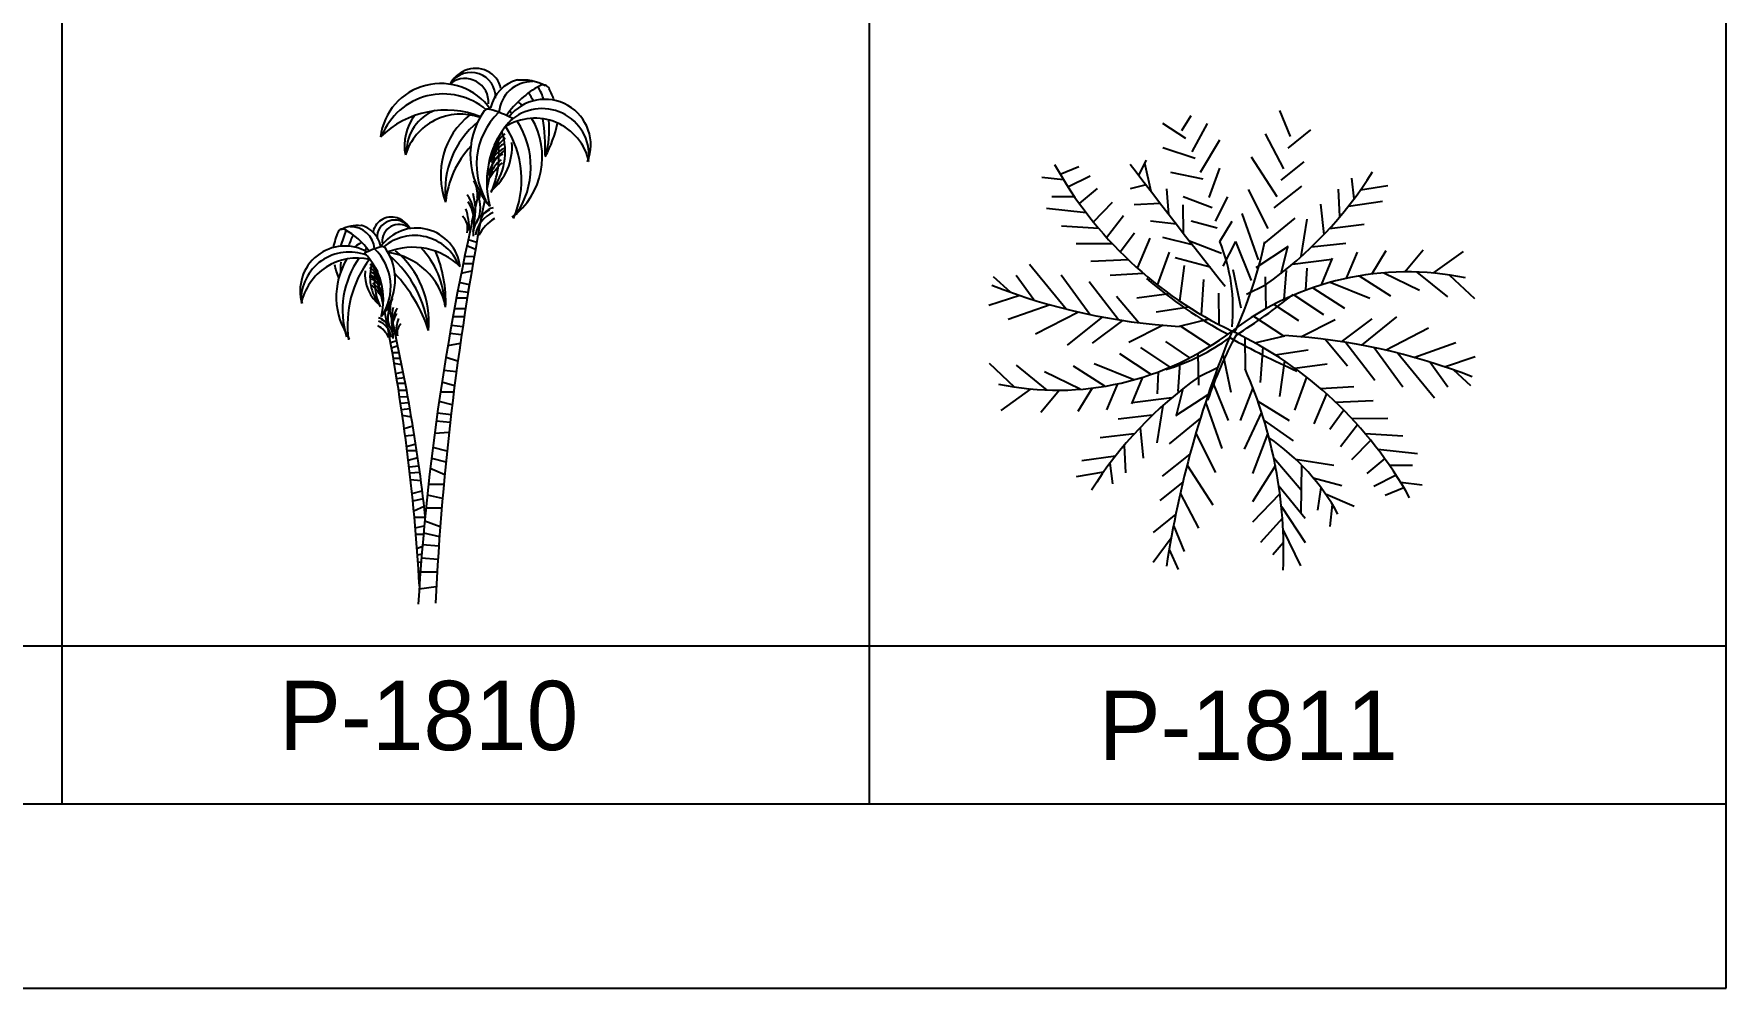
# Model space of a CAD drawing. Extents: x -74 to 94, y -49 to 40.
# Drawn here: x 77.32 to 91.95, y 3.22 to 11.47 of the extents above; entities that cross this region are included whole.
import ezdxf

# ---------------------------------------------------------------- set-up
doc = ezdxf.new("R2010")
doc.units = 0
doc.header["$LTSCALE"] = 100
doc.header["$MEASUREMENT"] = 0
doc.layers.get('0').update_dxf_attribs({"linetype": 'CONTINUOUS'})
doc.layers.add('FOLHA', color=3, linetype='CONTINUOUS')
doc.layers.add('P-ARVORE', color=2, linetype='CONTINUOUS')

# ---------------------------------------------------------------- blocks, each defined once
blk = doc.blocks.new('PALMEI')
for p, q in [((-0.2092, 0.7736), (-0.3035, 0.8349)), ((-0.2262, 0.8071), (-0.1869, 0.8682)), ((-0.1839, 0.7195), (-0.1202, 0.8349)), ((0.2196, 0.7817), (0.1759, 0.8879)), ((-0.1497, 0.6363), (-0.0702, 0.7682)), ((0.1919, 0.6495), (0.1174, 0.7926)), ((0.2102, 0.7346), (0.3029, 0.8099)), ((-0.1717, 0.6913), (-0.3035, 0.7349)), ((0.164, 0.5344), (0.0589, 0.6974)), ((-0.7237, 0.6271), (-0.6472, 0.6588)), ((-0.4023, 0.623), (-0.3702, 0.6849)), ((-0.3516, 0.5569), (-0.3768, 0.6723)), ((-0.1388, 0.6068), (-0.2702, 0.6349)), ((-0.1141, 0.5317), (-0.0702, 0.6516)), ((0.1812, 0.6035), (0.2747, 0.6785)), ((-0.7098, 0.6041), (-0.7988, 0.6144)), ((-0.692, 0.5759), (-0.6003, 0.6212)), ((-0.6451, 0.5069), (-0.5714, 0.5685)), ((-0.372, 0.5835), (-0.4369, 0.5682)), ((-0.2783, 0.462), (-0.2869, 0.5682)), ((0.1282, 0.4046), (0.0472, 0.5645)), ((0.1521, 0.4895), (0.266, 0.5789)), ((0.4215, 0.4537), (0.4154, 0.5658)), ((0.4794, 0.5264), (0.4696, 0.6112)), ((0.5062, 0.5633), (0.6176, 0.5816)), ((-0.617, 0.469), (-0.7794, 0.4863)), ((-0.6647, 0.5348), (-0.7584, 0.5347)), ((-0.5878, 0.4318), (-0.5094, 0.5129)), ((-0.3131, 0.507), (-0.4202, 0.5016)), ((-0.102, 0.4898), (-0.2202, 0.5349)), ((-0.2191, 0.3858), (-0.2202, 0.5016)), ((-0.088, 0.4346), (-0.0369, 0.5349)), ((0.3565, 0.381), (0.3432, 0.5052)), ((0.4568, 0.497), (0.5951, 0.5166)), ((-0.5338, 0.3685), (-0.4639, 0.4587)), ((-0.2478, 0.4227), (-0.3535, 0.4349)), ((-0.0816, 0.4063), (-0.1869, 0.4349)), ((-0.0708, 0.3515), (-0.0202, 0.4349)), ((0.0884, 0.2767), (0.0219, 0.4664)), ((0.1093, 0.3421), (0.2378, 0.4475)), ((0.2626, 0.2899), (0.2876, 0.4431)), ((0.3794, 0.4057), (0.52, 0.4228)), ((-0.5652, 0.4045), (-0.7188, 0.4141)), ((-0.4775, 0.3088), (-0.4199, 0.3879)), ((-0.4073, 0.2422), (-0.355, 0.3655)), ((-0.1822, 0.3385), (-0.3035, 0.3682)), ((-0.0628, 0.3027), (-0.1939, 0.3534)), ((-0.056, 0.2513), (-0.0049, 0.3516)), ((0.0596, 0.1924), (-0.0049, 0.3516)), ((-0.5102, 0.3427), (-0.6582, 0.3418)), ((-0.3251, 0.1735), (-0.2763, 0.3084)), ((-0.1101, 0.2464), (-0.2535, 0.2849)), ((0.0782, 0.2459), (0.211, 0.3327)), ((0.1806, 0.2213), (0.2086, 0.3312)), ((0.2268, 0.2589), (0.3889, 0.279)), ((0.3053, 0.3296), (0.4463, 0.3456)), ((0.3461, 0.1742), (0.3907, 0.2835)), ((0.4485, 0.201), (0.4932, 0.308)), ((0.5525, 0.2184), (0.6109, 0.3145)), ((0.6866, 0.2271), (0.7618, 0.318)), ((0.8036, 0.2222), (0.9267, 0.3102)), ((-0.8312, 0.1122), (-0.9037, 0.2128)), ((-0.6987, 0.075), (-0.8495, 0.2582)), ((-0.6018, 0.0527), (-0.7196, 0.2134)), ((-0.444, 0.2761), (-0.5976, 0.2696)), ((-0.3823, 0.2203), (-0.5189, 0.2126)), ((-0.2344, 0.1074), (-0.2143, 0.2528)), ((0.0173, 0.0783), (-0.015, 0.2354)), ((0.1931, 0.1147), (0.2023, 0.2331)), ((0.2822, 0.1523), (0.2867, 0.2424)), ((0.5005, 0.2109), (0.6281, 0.1289)), ((0.6015, 0.2234), (0.7473, 0.152)), ((0.7367, 0.2264), (0.862, 0.1252)), ((0.8702, 0.2141), (0.9722, 0.1179)), ((-0.9274, 0.1442), (-0.9964, 0.2076)), ((-0.4854, 0.0312), (-0.6049, 0.1866)), ((-0.1457, 0.0514), (-0.1356, 0.1957)), ((-0.073, 0.0112), (-0.0736, 0.1401)), ((0.0392, 0.1359), (0.1171, 0.174)), ((0.1192, 0.0766), (0.1163, 0.2072)), ((0.3106, 0.1625), (0.4397, 0.0785)), ((0.3818, 0.1846), (0.5437, 0.1196)), ((-0.8893, 0.131), (-1.016, 0.0893)), ((-0.7651, 0.0927), (-0.9363, 0.0316)), ((-0.4026, 0.0193), (-0.493, 0.1266)), ((-0.277, 0.1372), (-0.41, 0.1194)), ((-0.1965, 0.0825), (-0.3313, 0.0623)), ((0.152, 0.0943), (0.2512, 0.0281)), ((0.2333, 0.1327), (0.3538, 0.0525)), ((-0.6483, 0.0629), (-0.8244, -0.0284)), ((-0.5511, 0.0426), (-0.6945, -0.0732)), ((-0.4689, 0.0286), (-0.5934, -0.0653)), ((-0.3025, 0.0086), (-0.4426, -0.0618)), ((-0.1135, 0.033), (-0.2361, 0.0038)), ((-0.1079, -0.0761), (-0.2309, 0.005)), ((0.0675, 0.0458), (0.1905, -0.0352)), ((0.2621, -0.0389), (0.4021, 0.0316)), ((0.4285, -0.0588), (0.553, 0.0351)), ((0.5106, -0.0729), (0.6541, 0.043)), ((-0.1924, -0.1245), (-0.2917, -0.0583)), ((0.0326, -0.0414), (0.0331, -0.1704)), ((0.0731, -0.0632), (0.1956, -0.034)), ((0.3622, -0.0495), (0.4526, -0.1569)), ((0.445, -0.0614), (0.5644, -0.2168)), ((0.6078, -0.0931), (0.784, -0.0018)), ((0.7246, -0.1229), (0.8959, -0.0618)), ((-0.351, -0.1927), (-0.4801, -0.1087)), ((-0.2737, -0.1629), (-0.3942, -0.0828)), ((-0.1597, -0.1069), (-0.1568, -0.2374)), ((-0.0578, -0.1085), (-0.0254, -0.2656)), ((0.1053, -0.0816), (0.0952, -0.226)), ((0.1561, -0.1127), (0.2909, -0.0925)), ((0.194, -0.1376), (0.1738, -0.283)), ((0.5614, -0.083), (0.6792, -0.2436)), ((0.6583, -0.1053), (0.8091, -0.2884)), ((0.8489, -0.1612), (0.9756, -0.1196)), ((-0.9106, -0.2444), (-1.0126, -0.1481)), ((-0.7771, -0.2567), (-0.9025, -0.1554)), ((-0.6419, -0.2536), (-0.7877, -0.1822)), ((-0.5409, -0.2411), (-0.6686, -0.1592)), ((-0.4222, -0.2149), (-0.5841, -0.1498)), ((-0.3865, -0.2044), (-0.4311, -0.3138)), ((-0.3226, -0.1825), (-0.3272, -0.2727)), ((-0.2336, -0.1449), (-0.2427, -0.2633)), ((-0.0796, -0.1662), (-0.1575, -0.2043)), ((0.2847, -0.2037), (0.2359, -0.3387)), ((0.2365, -0.1674), (0.3695, -0.1496)), ((0.7907, -0.1424), (0.8633, -0.243)), ((0.887, -0.1744), (0.9559, -0.2378)), ((-0.844, -0.2524), (-0.9671, -0.3405)), ((-0.7271, -0.2573), (-0.8022, -0.3482)), ((-0.5929, -0.2487), (-0.6513, -0.3447)), ((-0.4889, -0.2312), (-0.5337, -0.3383)), ((-0.1186, -0.2762), (-0.2514, -0.363)), ((-0.221, -0.2515), (-0.2491, -0.3614)), ((-0.1001, -0.2227), (-0.0356, -0.3818)), ((0.0652, -0.2477), (0.0131, -0.3818)), ((0.3668, -0.2725), (0.3146, -0.3957)), ((0.3418, -0.2505), (0.4785, -0.2428)), ((-0.2672, -0.2891), (-0.4293, -0.3092)), ((-0.303, -0.3202), (-0.328, -0.4734)), ((-0.1288, -0.3069), (-0.0623, -0.4966)), ((0.0854, -0.3023), (0.2131, -0.3818)), ((0.437, -0.3391), (0.3795, -0.4182)), ((0.4035, -0.3063), (0.5572, -0.2999)), ((-0.3457, -0.3598), (-0.4868, -0.3758)), ((-0.3969, -0.4112), (-0.3836, -0.5354)), ((-0.1498, -0.3723), (-0.2782, -0.4777)), ((0.1006, -0.3471), (0.0298, -0.4984)), ((0.1116, -0.3822), (0.2298, -0.4651)), ((0.4934, -0.3988), (0.4235, -0.4889)), ((0.4697, -0.3729), (0.6178, -0.3721)), ((-0.4198, -0.4359), (-0.5604, -0.453)), ((-0.462, -0.4839), (-0.4558, -0.596)), ((-0.1687, -0.4348), (-0.0877, -0.5948)), ((0.1261, -0.4328), (0.0631, -0.5984)), ((0.5474, -0.462), (0.469, -0.5431)), ((0.5248, -0.4347), (0.6784, -0.4443)), ((-0.4973, -0.5273), (-0.6356, -0.5468)), ((-0.1925, -0.5197), (-0.3064, -0.6091)), ((0.1507, -0.5344), (0.2631, -0.6651)), ((0.2393, -0.5394), (0.3965, -0.5651)), ((0.6047, -0.5371), (0.531, -0.5987)), ((0.5766, -0.4992), (0.739, -0.5165)), ((-0.5467, -0.5935), (-0.658, -0.6118)), ((-0.5198, -0.5566), (-0.51, -0.6415)), ((-0.2044, -0.5647), (-0.0993, -0.7276)), ((0.1571, -0.5663), (0.0631, -0.7151)), ((0.2643, -0.5639), (0.262, -0.7601)), ((0.3118, -0.6162), (0.4298, -0.6484)), ((0.6516, -0.6061), (0.5599, -0.6514)), ((0.6243, -0.565), (0.718, -0.5649)), ((-0.2216, -0.6337), (-0.3151, -0.7087)), ((-0.2323, -0.6798), (-0.1578, -0.8229)), ((0.1758, -0.6823), (0.0631, -0.7984)), ((0.1713, -0.6497), (0.2798, -0.7818)), ((0.3428, -0.6554), (0.3298, -0.7484)), ((0.3622, -0.6824), (0.4798, -0.7318)), ((0.6833, -0.6574), (0.6068, -0.689)), ((0.6694, -0.6343), (0.7584, -0.6447)), ((0.1817, -0.7333), (0.2798, -0.8818)), ((0.3902, -0.7254), (0.3798, -0.8151)), ((-0.2507, -0.7648), (-0.3433, -0.8401)), ((-0.26, -0.8119), (-0.2163, -0.9181)), ((0.1859, -0.7813), (0.0965, -0.8818)), ((-0.2697, -0.8641), (-0.3429, -0.9629)), ((0.1907, -0.8816), (0.1465, -0.9318)), ((0.189, -0.8313), (0.2595, -0.9765)), ((-0.2777, -0.9105), (-0.2407, -0.9918))]:
    blk.add_line(p, q)
for centre, radius, start, end in [((0.681, 1.4594), 1.6327, 209.01303, 244.56492), ((29.0902, 23.2089), 37.1475, 217.35778, 218.3338), ((-0.822, 1.502), 1.6264, 305.26509, 327.87818), ((-0.7452, 0.0766), 0.7289, 354.09386, 22.16635), ((-1.6366, 0.7275), 1.791, 335.26142, 347.86868), ((0.6955, -0.9512), 1.1783, 78.23661, 127.40117), ((-0.0859, 2.5159), 2.5166, 248.61081, 266.57947), ((0.7862, 1.5275), 1.7599, 228.9337, 242.14466), ((-1.3869, 2.1516), 2.5847, 302.35785, 308.71751), ((-0.7359, 0.9209), 1.1783, 258.23661, 307.40117), ((-0.5393, 0.6506), 0.8597, 286.76193, 306.36818), ((3.7443, -1.5826), 4.0778, 157.39394, 171.48404), ((1.5381, -0.8651), 1.7525, 151.60698, 161.13426), ((1.6625, 2.9989), 3.4797, 240.90352, 245.96638), ((-0.7215, -1.4896), 1.6327, 29.01303, 64.56492), ((0.0455, -2.5461), 2.5166, 68.61081, 86.57947), ((0.7815, -1.5322), 1.6264, 125.26509, 147.87818), ((-1.6654, -0.9197), 1.8564, 357.70127, 23.80556), ((-0.3781, -1.1948), 0.9004, 28.5052, 55.54392)]:
    blk.add_arc(centre, radius, start, end)
blk = doc.blocks.new('PALMP')
at = {"xscale": 2.112, "yscale": 2.112, "zscale": 2.112}
blk.add_blockref('PALMEI', (0.03, 0.078), dxfattribs=at)
blk = doc.blocks.new('PALMV')
for p, q in [((0.988, 6.139), (0.84, 6.201)), ((0.863, 6.311), (1.011, 6.265)), ((0.945, 5.893), (0.776, 5.893)), ((0.802, 6.023), (0.967, 6.019)), ((0.883, 5.526), (0.71, 5.566)), ((0.743, 5.731), (0.924, 5.769)), ((0.846, 5.296), (0.659, 5.3)), ((0.683, 5.427), (0.863, 5.403)), ((0.863, 5.403), (0.883, 5.526)), ((0.625, 5.118), (0.817, 5.116)), ((0.749, 4.662), (0.547, 4.686)), ((0.572, 4.829), (0.77, 4.806)), ((0.795, 4.973), (0.598, 4.972)), ((-0.373, 4.56), (-0.48, 4.526)), ((-0.463, 4.435), (-0.356, 4.48)), ((0.512, 4.479), (0.728, 4.519)), ((-0.329, 4.352), (-0.448, 4.349)), ((-0.432, 4.258), (-0.31, 4.258)), ((-0.286, 4.141), (-0.417, 4.168)), ((0.685, 4.21), (0.477, 4.273)), ((-0.387, 3.993), (-0.262, 4.021)), ((-0.373, 3.904), (-0.387, 3.993)), ((-0.243, 3.921), (-0.373, 3.904)), ((-0.361, 3.827), (-0.225, 3.829)), ((0.628, 3.779), (0.409, 3.842)), ((0.441, 4.049), (0.66, 4.029)), ((-0.201, 3.698), (-0.34, 3.697)), ((-0.324, 3.593), (-0.181, 3.592)), ((0.587, 3.453), (0.36, 3.512)), ((0.384, 3.678), (0.615, 3.675)), ((-0.163, 3.489), (-0.306, 3.472)), ((-0.29, 3.368), (-0.145, 3.386)), ((-0.119, 3.236), (-0.275, 3.265)), ((0.331, 3.311), (0.568, 3.285)), ((-0.244, 3.042), (-0.094, 3.087)), ((0.283, 2.959), (0.533, 2.98)), ((0.551, 3.146), (0.311, 3.167)), ((-0.068, 2.926), (-0.226, 2.911)), ((-0.203, 2.73), (-0.045, 2.776)), ((-0.027, 2.658), (-0.193, 2.655)), ((0.498, 2.652), (0.252, 2.714)), ((-0.174, 2.495), (-0.009, 2.538)), ((0.011, 2.392), (-0.159, 2.374)), ((0.457, 2.241), (0.208, 2.347)), ((0.229, 2.527), (0.479, 2.467)), ((-0.148, 2.273), (0.026, 2.288)), ((0.046, 2.138), (-0.134, 2.153)), ((0.177, 2.078), (0.441, 2.076)), ((-0.109, 1.916), (0.069, 1.961)), ((0.085, 1.826), (-0.095, 1.782)), ((0.42, 1.831), (0.157, 1.891)), ((-0.079, 1.62), (0.101, 1.696)), ((0.123, 1.502), (-0.068, 1.5)), ((0.134, 1.668), (0.406, 1.667)), ((-0.053, 1.323), (0.104, 1.359)), ((0.09, 1.205), (-0.042, 1.205)), ((0.093, 1.235), (0.367, 1.173)), ((0.379, 1.338), (0.112, 1.439)), ((-0.024, 0.967), (0.072, 1.003)), ((0.355, 1.007), (0.075, 1.029)), ((0.061, 0.865), (-0.015, 0.848)), ((-0.006, 0.727), (0.051, 0.732)), ((0.056, 0.804), (0.34, 0.782)), ((0.038, 0.568), (0.005, 0.565)), ((0.015, 0.401), (0.026, 0.401)), ((0.017, 0.268), (0.312, 0.309)), ((0.326, 0.555), (0.037, 0.557))]:
    blk.add_line(p, q)
for centre, radius, start, end in [((1.039, 8.715), 0.57, 114.0656, 150.4817), ((0.915, 8.784), 0.42, 356.24, 145.8192), ((0.807, 8.69), 0.408, 355.9623, 125.9285), ((0.991, 8.824), 0.45, 12.8043, 114.0656), ((1.89, 8.446), 0.655, 105.4863, 167.0491), ((1.808, 8.278), 0.795, 60.7999, 96.5802), ((0.389, 7.962), 1.05, 35.3303, 173.1806), ((0.433, 7.688), 1.143, 49.6374, 158.3383), ((1.969, 8.469), 0.575, 88.843, 175.6693), ((2.907, 7.487), 1.69, 118.404, 144.8846), ((-0.756, 7.173), 3.15, 29.285, 32.2338), ((0.733, 8.209), 1.533, 20.1907, 28.8147), ((2.16, 8.868), 0.12, 27.0387, 118.404), ((1.106, 8.33), 1.302, 17.5376, 27.0387), ((0.482, 6.932), 1.619, 68.4571, 134.5207), ((0.56, 7.833), 0.763, 110.8015, 180.4803), ((2.228, 7.775), 1.329, 144.805, 221.8306), ((2.272, 7.606), 1.265, 134.0736, 213.9976), ((1.211, 8.469), 0.0993, 73.4657, 136.0217), ((0.575, 6.325), 2.336, 63.0896, 73.4657), ((1.769, 8.619), 0.452, 190.3947, 191.4808), ((2.191, 7.946), 0.792, 338.4676, 141.6184), ((0.485, 7.567), 1.461, 38.6949, 41.8413), ((2.14, 7.763), 0.814, 355.7937, 133.0782), ((0.838, 7.742), 1.306, 42.9657, 46.2399), ((0.611, 7.942), 0.85, 142.8513, 191.3124), ((0.731, 7.485), 0.996, 70.2322, 163.0686), ((1.716, 7.427), 1.329, 128.4295, 200.5403), ((2.013, 7.149), 1.55, 129.4512, 186.0898), ((2.77, 7.304), 1.587, 135.7047, 195.147), ((2.018, 7.456), 0.955, 12.0444, 122.5933), ((0.092, 7.346), 1.693, 336.5963, 32.8642), ((0.838, 7.742), 1.306, 306.8653, 30.7421), ((1.632, 8.408), 0, 306.1793, 0), ((0.485, 7.567), 1.461, 325.7868, 32.9122), ((-1.908, 7.824), 4.104, 359.316, 8.0848), ((0.733, 8.209), 1.533, 342.6065, 6.4245), ((0.404, 8.741), 2.047, 331.0778, 348.3107), ((2.136, 6.791), 1.673, 137.2327, 174.171), ((48.274, -2.586), 48.09, 167.1973, 168.2779), ((1.646, 7.601), 0.398, 113.1478, 174.0081), ((0.412, 7.836), 1.091, 321.1847, 18.3975), ((0.628, 7.92), 0.995, 309.5461, 4.0567), ((-0.23, 7.775), 1.626, 336.5687, 7.6169), ((1.687, 7.841), 0.387, 133.5741, 183.2356), ((1.75, 7.711), 0.431, 124.8365, 164.4716), ((1.825, 7.726), 0.53, 128.175, 153.7867), ((2.008, 7.197), 0.837, 128.9135, 164.6168), ((2.399, 6.651), 1.37, 133.954, 147.9982), ((1.716, 7.294), 0.488, 125.3138, 165.2052), ((1.519, 7.531), 0.259, 102.6909, 157.6938), ((1.779, 7.339), 0.625, 116.7767, 138.1074), ((0.526, 7.092), 0.496, 353.8681, 28.3506), ((42.003, -2.531), 42.079, 166.694, 176.5523), ((0.463, 6.778), 0.491, 340.5439, 39.0803), ((-0.059, 6.818), 1.047, 348.7991, 16.0742), ((0.518, 6.859), 0.557, 331.7179, 17.441), ((1.365, 7.01), 0.311, 158.6625, 177.3148), ((48.531, -2.329), 48.291, 168.8626, 177.2109), ((-0.348, 6.455), 1.233, 0.732, 18.2451), ((0.326, 6.615), 0.642, 345.1996, 32.9259), ((1.407, 6.393), 0.461, 111.9841, 183.1257), ((1.492, 6.308), 0.511, 112.5545, 170.8059), ((1.358, 6.579), 0.289, 102.3122, 176.9331), ((2.475, 7.604), 1.431, 209.5315, 209.5376), ((0.887, 5.581), 2.433, 159.1749, 165.9395), ((-1.31, 6.407), 0.0865, 61.596, 152.9613), ((1.264, 5.438), 2.715, 157.7865, 163.7931), ((-1.056, 5.981), 0.574, 83.4198, 119.2001), ((-1.849, 5.409), 1.221, 35.1154, 61.596), ((-1.172, 6.118), 0.416, 4.3307, 91.157), ((-1.115, 6.102), 0.474, 12.9509, 74.5137), ((-0.465, 6.376), 0.325, 65.9344, 167.1957), ((-0.41, 6.346), 0.303, 34.1808, 183.76), ((-0.03, 5.752), 0.758, 6.8194, 144.6697), ((-0.332, 6.278), 0.295, 54.0715, 184.0377), ((-0.5, 6.297), 0.412, 29.5183, 65.9344), ((0.562, 6.505), 0.292, 345.0824, 46.6975), ((1.735, 6.021), 0.779, 122.5941, 151.7451), ((-1.269, 5.427), 0.773, 60.0361, 196.9068), ((5.628, 3.591), 7.315, 157.4516, 159.0962), ((0.062, 4.54), 2.013, 121.0998, 125.0922), ((-0.165, 4.57), 1.687, 106.5343, 116.9104), ((-0.1, 5.467), 1.055, 138.1587, 141.3051), ((-1.391, 5.495), 0.914, 326.0024, 45.9264), ((-1.027, 6.227), 0.327, 348.5192, 349.6053), ((-0.624, 6.119), 0.0717, 43.9783, 106.5343), ((-1.359, 5.618), 0.96, 318.1694, 35.195), ((-0.062, 5.555), 0.826, 21.6617, 130.3626), ((-0.097, 5.008), 1.17, 45.4793, 111.5429), ((-1.057, 5.128), 1.518, 2.0048, 43.5863), ((-1.196, 5.266), 0.83, 68.6056, 181.9641), ((-1.055, 5.001), 0.991, 77.232, 168.2839), ((0, 6.18), 1.479, 191.6893, 201.4676), ((-0.159, 5.319), 1.259, 148.5225, 215.2436), ((-0.238, 5.796), 1.108, 173.5755, 182.7055), ((0.243, 5.091), 1.553, 144.5134, 197.3822), ((1.67, 5.517), 2.965, 171.9152, 172.3055), ((0.648, 4.84), 1.871, 142.8131, 188.1417), ((-1.751, 5.277), 1.147, 344.853, 44.2953), ((-0.928, 6.075), 0, 180, 233.8207), ((-0.047, 5.662), 0.788, 161.6025, 218.8153), ((-1.068, 5.582), 0.383, 26.2133, 51.825), ((-0.968, 5.665), 0.28, 356.7644, 46.4259), ((-0.667, 4.935), 1.159, 10.3844, 82.7548), ((-1.803, 4.528), 1.994, 6.6341, 48.8843), ((-1.418, 4.887), 1.602, 354.753, 50.1944), ((-1.772, 5.236), 2.247, 357.6594, 22.8626), ((-0.203, 5.722), 0.719, 175.9433, 230.4539), ((-1.013, 5.571), 0.311, 15.5284, 55.1635), ((-1.035, 5.302), 0.451, 41.8926, 63.2233), ((-0.939, 5.492), 0.287, 5.9919, 66.8522), ((-1.2, 5.199), 0.605, 15.3832, 51.0865), ((-0.847, 5.441), 0.187, 22.3062, 77.3091), ((0.417, 5.617), 1.175, 172.3831, 203.4313), ((-34.626, -1.868), 34.743, 11.7221, 12.8027), ((-2.357, 3.909), 2.667, 18.1625, 42.9718), ((-1.482, 4.805), 0.99, 32.0018, 46.046), ((-0.989, 5.27), 0.353, 14.7948, 54.6862), ((-0.129, 5.124), 0.358, 151.6494, 186.1319), ((-1.537, 5.493), 1.034, 330.4624, 330.4685), ((-34.811, -1.682), 34.889, 3.2794, 11.1374), ((-0.736, 5.065), 0.225, 2.6852, 21.3375), ((-0.123, 4.956), 0.403, 162.559, 208.2821), ((-30.095, -1.828), 30.401, 6.3363, 13.306), ((0.293, 4.926), 0.756, 163.9258, 191.2009), ((0.015, 4.779), 0.464, 147.0741, 194.8004), ((-0.084, 4.897), 0.355, 140.9197, 199.4561), ((-1.003, 4.35), 0.563, 28.2549, 57.4059), ((-0.73, 4.754), 0.208, 3.0669, 77.6878), ((-0.827, 4.557), 0.369, 9.1941, 67.4455), ((-0.766, 4.619), 0.333, 356.8743, 68.0159), ((0.502, 4.664), 0.891, 161.7549, 179.268), ((-0.155, 4.7), 0.211, 133.3025, 194.9176)]:
    blk.add_arc(centre, radius, start, end)

msp = doc.modelspace()

# ---------------------------------------------------------------- linework, layer by layer
at = {"layer": 'FOLHA', "linetype": 'CONTINUOUS'}
for p, q in [((91.947, 3.216), (91.947, 38.216)), ((77.562, 4.81), (77.562, 33.596)), ((84.54, 4.81), (84.54, 33.596)), ((69.947, 6.177), (91.947, 6.177)), ((69.947, 4.81), (91.947, 4.81)), ((67.447, 3.216), (91.947, 3.216)), ((69.947, 3.216), (91.947, 3.216))]:
    msp.add_line(p, q, dxfattribs=at)
at = {"layer": 'P-ARVORE', "linetype": 'CONTINUOUS'}
for p, q in [((91.947, 3.216), (91.947, 36.216)), ((69.947, 3.216), (91.947, 3.216))]:
    msp.add_line(p, q, dxfattribs=at)

# ---------------------------------------------------------------- block references
at = {"layer": 'P-ARVORE', "linetype": 'CONTINUOUS', "xscale": 0.5, "yscale": 0.5, "zscale": 0.5}
msp.add_blockref('PALMV', (80.64, 6.537), dxfattribs=at)
at = {"layer": 'P-ARVORE', "linetype": 'CONTINUOUS'}
msp.add_blockref('PALMP', (87.688, 8.855), dxfattribs=at)

# ---------------------------------------------------------------- texts
at = {"layer": 'FOLHA', "linetype": 'CONTINUOUS'}
for s, p in [('P-1810', (79.436, 5.275)), ('P-1811', (86.523, 5.19))]:
    msp.add_text(s, height=0.6, dxfattribs=at).set_placement(p)

doc.saveas('drawing.dxf')
